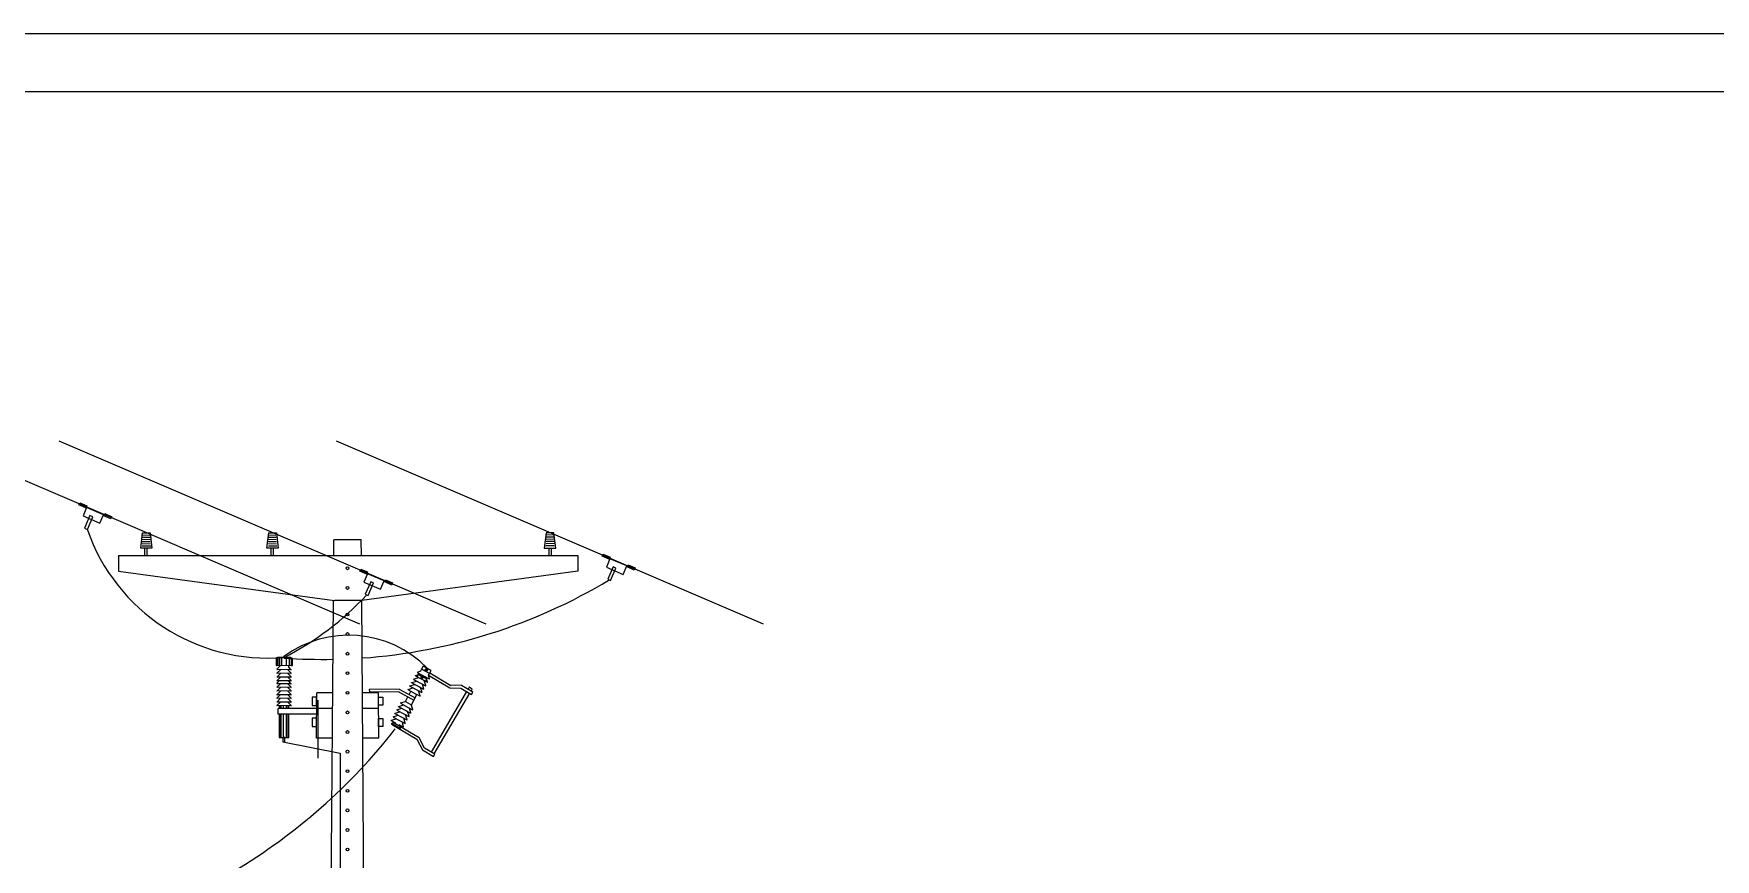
# Model space of a CAD drawing. Header units: inches. Extents: x 645122 to 645329, y 8794230 to 8794268.
# Drawn here: x 645304.44 to 645318.92, y 8794261.35 to 8794268.45 of the extents above; entities that cross this region are included whole.
import ezdxf

# ---------------------------------------------------------------- set-up
doc = ezdxf.new("R2010")
doc.units = ezdxf.units.IN
doc.header["$LTSCALE"] = 8
doc.header["$MEASUREMENT"] = 0
doc.linetypes.add('HIDDEN', pattern=[0.375, 0.25, -0.125])
for name, color, linetype in [('ESQ', 8, 'Continuous'), ('pena1', 8, 'Continuous'), ('pena9', 6, 'Continuous')]:
    doc.layers.add(name, color=color, linetype=linetype)

msp = doc.modelspace()

# ---------------------------------------------------------------- linework, layer by layer
for p, q in [((645307.252, 8794263.373), (645303.578, 8794264.947)), ((645308.338, 8794263.373), (645304.664, 8794264.947)), ((645310.725, 8794263.373), (645307.051, 8794264.947)), ((645305.176, 8794263.965), (645309.127, 8794263.965)), ((645305.176, 8794263.965), (645305.176, 8794263.83)), ((645309.127, 8794263.965), (645309.127, 8794263.83)), ((645305.176, 8794263.83), (645307.033, 8794263.577)), ((645309.127, 8794263.83), (645307.269, 8794263.577))]:
    msp.add_line(p, q)
at = {"color": 3}
for centre, radius, start, end in [((645306.462, 8794264.727), 1.646, 199.0523, 274.8056), ((645306.933, 8794267.853), 4.783, 274.0682, 301.0162), ((645305.405, 8794265.404), 2.608, 297.2854, 316.9651), ((645306.933, 8794267.853), 4.783, 266.0162, 271.049)]:
    msp.add_arc(centre, radius, start, end, dxfattribs=at)
at = {"layer": 'ESQ', "color": 7, "linetype": 'Continuous'}
for p, q in [((645305.378, 8794264.047), (645305.452, 8794264.046)), ((645305.379, 8794264.104), (645305.447, 8794264.102)), ((645305.379, 8794264.085), (645305.448, 8794264.083)), ((645305.379, 8794264.066), (645305.448, 8794264.065)), ((645305.38, 8794264.141), (645305.444, 8794264.14)), ((645305.38, 8794264.122), (645305.447, 8794264.121)), ((645305.403, 8794263.964), (645305.403, 8794264.027)), ((645305.421, 8794263.964), (645305.421, 8794264.027)), ((645306.465, 8794264.085), (645306.535, 8794264.083)), ((645306.465, 8794264.066), (645306.535, 8794264.065)), ((645306.465, 8794264.047), (645306.538, 8794264.046)), ((645306.466, 8794264.122), (645306.533, 8794264.121)), ((645306.466, 8794264.104), (645306.533, 8794264.102)), ((645306.467, 8794264.141), (645306.53, 8794264.14)), ((645306.489, 8794263.964), (645306.489, 8794264.027)), ((645306.508, 8794263.964), (645306.508, 8794264.027)), ((645307.027, 8794263.965), (645307.028, 8794264.1)), ((645307.264, 8794264.1), (645307.028, 8794264.1)), ((645307.265, 8794263.965), (645307.264, 8794264.1)), ((645308.925, 8794264.047), (645308.851, 8794264.046)), ((645308.924, 8794264.085), (645308.854, 8794264.083)), ((645308.924, 8794264.066), (645308.854, 8794264.065)), ((645308.923, 8794264.122), (645308.856, 8794264.121)), ((645308.924, 8794264.104), (645308.856, 8794264.102)), ((645308.923, 8794264.141), (645308.859, 8794264.14)), ((645308.881, 8794263.964), (645308.881, 8794264.027)), ((645308.9, 8794263.964), (645308.9, 8794264.027)), ((645306.967, 8794256.193), (645307.024, 8794263.578)), ((645307.269, 8794263.577), (645307.033, 8794263.577)), ((645307.307, 8794258.518), (645307.268, 8794263.577)), ((645306.669, 8794263.08), (645306.531, 8794263.082)), ((645306.531, 8794263.082), (645306.531, 8794263.02)), ((645306.666, 8794263.015), (645306.534, 8794263.016)), ((645306.543, 8794263.087), (645306.538, 8794263.082)), ((645306.538, 8794262.985), (645306.559, 8794263.006)), ((645306.658, 8794263.086), (645306.543, 8794263.087)), ((645306.56, 8794263.016), (645306.56, 8794263.007)), ((645306.56, 8794263.015), (645306.56, 8794263.014)), ((645306.639, 8794263.015), (645306.639, 8794263.004)), ((645306.659, 8794262.983), (645306.64, 8794263.003)), ((645306.663, 8794263.081), (645306.658, 8794263.086)), ((645306.669, 8794263.08), (645306.669, 8794263.018)), ((645307.797, 8794263.012), (645307.779, 8794262.979)), ((645307.866, 8794262.975), (645307.797, 8794263.012)), ((645306.538, 8794262.864), (645306.559, 8794262.885)), ((645306.658, 8794262.981), (645306.539, 8794262.982)), ((645306.539, 8794262.953), (645306.568, 8794262.981)), ((645306.539, 8794262.921), (645306.568, 8794262.949)), ((645306.539, 8794262.889), (645306.568, 8794262.917)), ((645306.658, 8794262.86), (645306.539, 8794262.861)), ((645306.539, 8794262.833), (645306.568, 8794262.861)), ((645306.66, 8794262.949), (645306.54, 8794262.95)), ((645306.66, 8794262.949), (645306.54, 8794262.95)), ((645306.659, 8794262.917), (645306.54, 8794262.918)), ((645306.659, 8794262.917), (645306.54, 8794262.918)), ((645306.659, 8794262.917), (645306.54, 8794262.918)), ((645306.659, 8794262.885), (645306.54, 8794262.886)), ((645306.659, 8794262.885), (645306.54, 8794262.886)), ((645306.659, 8794262.885), (645306.54, 8794262.886)), ((645306.659, 8794262.885), (645306.54, 8794262.886)), ((645306.661, 8794262.952), (645306.632, 8794262.981)), ((645306.66, 8794262.92), (645306.632, 8794262.949)), ((645306.66, 8794262.887), (645306.632, 8794262.917)), ((645306.661, 8794262.831), (645306.632, 8794262.86)), ((645306.659, 8794262.863), (645306.64, 8794262.883)), ((645306.66, 8794262.983), (645306.66, 8794262.983)), ((645306.66, 8794262.92), (645306.66, 8794262.92)), ((645306.66, 8794262.92), (645306.66, 8794262.92)), ((645306.66, 8794262.92), (645306.66, 8794262.92)), ((645306.66, 8794262.887), (645306.66, 8794262.887)), ((645306.66, 8794262.887), (645306.66, 8794262.887)), ((645306.66, 8794262.887), (645306.66, 8794262.887)), ((645306.66, 8794262.887), (645306.66, 8794262.887)), ((645306.66, 8794262.863), (645306.66, 8794262.863)), ((645306.661, 8794262.952), (645306.661, 8794262.952)), ((645306.661, 8794262.952), (645306.661, 8794262.952)), ((645307.683, 8794262.842), (645307.725, 8794262.855)), ((645307.698, 8794262.868), (645307.737, 8794262.848)), ((645307.698, 8794262.868), (645307.764, 8794262.833)), ((645307.699, 8794262.871), (645307.741, 8794262.884)), ((645307.699, 8794262.871), (645307.699, 8794262.871)), ((645307.699, 8794262.871), (645307.699, 8794262.871)), ((645307.699, 8794262.871), (645307.699, 8794262.871)), ((645307.699, 8794262.871), (645307.699, 8794262.871)), ((645307.714, 8794262.898), (645307.753, 8794262.878)), ((645307.714, 8794262.898), (645307.78, 8794262.863)), ((645307.715, 8794262.901), (645307.757, 8794262.913)), ((645307.715, 8794262.901), (645307.715, 8794262.901)), ((645307.715, 8794262.901), (645307.715, 8794262.901)), ((645307.715, 8794262.901), (645307.715, 8794262.901)), ((645307.73, 8794262.928), (645307.833, 8794262.873)), ((645307.73, 8794262.928), (645307.833, 8794262.873)), ((645307.731, 8794262.93), (645307.773, 8794262.943)), ((645307.731, 8794262.93), (645307.731, 8794262.93)), ((645307.731, 8794262.93), (645307.731, 8794262.93)), ((645307.754, 8794262.94), (645307.743, 8794262.919)), ((645307.746, 8794262.957), (645307.849, 8794262.902)), ((645307.747, 8794262.96), (645307.772, 8794262.968)), ((645307.747, 8794262.96), (645307.747, 8794262.96)), ((645307.754, 8794262.94), (645307.778, 8794262.928)), ((645307.758, 8794262.945), (645307.756, 8794262.94)), ((645307.78, 8794262.933), (645307.758, 8794262.945)), ((645307.768, 8794262.939), (645307.769, 8794262.941)), ((645307.769, 8794262.941), (645307.781, 8794262.934)), ((645307.779, 8794262.979), (645307.773, 8794262.969)), ((645307.78, 8794262.863), (645307.817, 8794262.843)), ((645307.78, 8794262.863), (645307.817, 8794262.843)), ((645307.851, 8794262.948), (645307.781, 8794262.986)), ((645307.781, 8794262.986), (645307.781, 8794262.986)), ((645307.803, 8794262.815), (645307.79, 8794262.857)), ((645307.805, 8794262.913), (645307.826, 8794262.902)), ((645307.819, 8794262.845), (645307.806, 8794262.887)), ((645307.807, 8794262.918), (645307.826, 8794262.908)), ((645307.808, 8794262.92), (645307.818, 8794262.915)), ((645307.826, 8794262.902), (645307.814, 8794262.88)), ((645307.818, 8794262.915), (645307.817, 8794262.913)), ((645307.835, 8794262.875), (645307.822, 8794262.916)), ((645307.826, 8794262.908), (645307.824, 8794262.903)), ((645307.826, 8794262.902), (645307.826, 8794262.902)), ((645307.842, 8794262.934), (645307.85, 8794262.948)), ((645307.851, 8794262.904), (645307.842, 8794262.934)), ((645307.842, 8794262.933), (645308.026, 8794262.826)), ((645307.851, 8794262.948), (645307.866, 8794262.975)), ((645307.854, 8794262.953), (645308.036, 8794262.846)), ((645306.539, 8794262.8), (645306.568, 8794262.829)), ((645306.539, 8794262.768), (645306.568, 8794262.797)), ((645306.539, 8794262.738), (645306.568, 8794262.767)), ((645306.539, 8794262.706), (645306.568, 8794262.735)), ((645306.66, 8794262.829), (645306.54, 8794262.83)), ((645306.66, 8794262.829), (645306.54, 8794262.83)), ((645306.659, 8794262.797), (645306.54, 8794262.798)), ((645306.659, 8794262.797), (645306.54, 8794262.798)), ((645306.659, 8794262.797), (645306.54, 8794262.798)), ((645306.659, 8794262.764), (645306.54, 8794262.766)), ((645306.659, 8794262.764), (645306.54, 8794262.766)), ((645306.659, 8794262.764), (645306.54, 8794262.766)), ((645306.659, 8794262.764), (645306.54, 8794262.766)), ((645306.659, 8794262.734), (645306.54, 8794262.735)), ((645306.659, 8794262.734), (645306.54, 8794262.735)), ((645306.659, 8794262.734), (645306.54, 8794262.735)), ((645306.66, 8794262.799), (645306.632, 8794262.829)), ((645306.66, 8794262.767), (645306.632, 8794262.796)), ((645306.66, 8794262.737), (645306.632, 8794262.766)), ((645306.66, 8794262.705), (645306.632, 8794262.734)), ((645306.66, 8794262.799), (645306.66, 8794262.799)), ((645306.66, 8794262.799), (645306.66, 8794262.799)), ((645306.66, 8794262.799), (645306.66, 8794262.799)), ((645306.66, 8794262.767), (645306.66, 8794262.767)), ((645306.66, 8794262.767), (645306.66, 8794262.767)), ((645306.66, 8794262.767), (645306.66, 8794262.767)), ((645306.66, 8794262.767), (645306.66, 8794262.767)), ((645306.66, 8794262.737), (645306.66, 8794262.737)), ((645306.66, 8794262.737), (645306.66, 8794262.737)), ((645306.66, 8794262.737), (645306.66, 8794262.737)), ((645306.661, 8794262.831), (645306.661, 8794262.831)), ((645306.661, 8794262.831), (645306.661, 8794262.831)), ((645306.879, 8794262.393), (645306.882, 8794262.781)), ((645307.017, 8794262.781), (645306.882, 8794262.781)), ((645307.411, 8794262.781), (645307.276, 8794262.781)), ((645307.414, 8794262.393), (645307.411, 8794262.781)), ((645307.603, 8794262.695), (645307.645, 8794262.707)), ((645307.645, 8794262.707), (645307.684, 8794262.686)), ((645307.666, 8794262.81), (645307.705, 8794262.789)), ((645307.666, 8794262.81), (645307.732, 8794262.774)), ((645307.667, 8794262.812), (645307.709, 8794262.825)), ((645307.667, 8794262.812), (645307.667, 8794262.812)), ((645307.667, 8794262.812), (645307.667, 8794262.812)), ((645307.667, 8794262.812), (645307.667, 8794262.812)), ((645307.667, 8794262.812), (645307.667, 8794262.812)), ((645307.682, 8794262.839), (645307.721, 8794262.819)), ((645307.682, 8794262.839), (645307.748, 8794262.804)), ((645307.683, 8794262.842), (645307.683, 8794262.842)), ((645307.683, 8794262.842), (645307.683, 8794262.842)), ((645307.683, 8794262.842), (645307.683, 8794262.842)), ((645307.711, 8794262.709), (645307.71, 8794262.71)), ((645307.732, 8794262.774), (645307.769, 8794262.755)), ((645307.732, 8794262.774), (645307.769, 8794262.755)), ((645307.748, 8794262.804), (645307.785, 8794262.784)), ((645307.748, 8794262.804), (645307.785, 8794262.784)), ((645307.771, 8794262.757), (645307.758, 8794262.798)), ((645307.764, 8794262.833), (645307.801, 8794262.814)), ((645307.764, 8794262.833), (645307.801, 8794262.814)), ((645307.787, 8794262.786), (645307.774, 8794262.828)), ((645306.539, 8794262.675), (645306.568, 8794262.703)), ((645306.659, 8794262.702), (645306.54, 8794262.703)), ((645306.659, 8794262.702), (645306.54, 8794262.703)), ((645306.659, 8794262.702), (645306.54, 8794262.703)), ((645306.659, 8794262.702), (645306.54, 8794262.703)), ((645306.659, 8794262.671), (645306.54, 8794262.672)), ((645306.659, 8794262.671), (645306.54, 8794262.672)), ((645306.659, 8794262.671), (645306.54, 8794262.672)), ((645306.659, 8794262.671), (645306.54, 8794262.672)), ((645306.66, 8794262.673), (645306.632, 8794262.703)), ((645306.66, 8794262.705), (645306.66, 8794262.705)), ((645306.66, 8794262.705), (645306.66, 8794262.705)), ((645306.66, 8794262.705), (645306.66, 8794262.705)), ((645306.66, 8794262.705), (645306.66, 8794262.705)), ((645306.66, 8794262.673), (645306.66, 8794262.673)), ((645306.66, 8794262.673), (645306.66, 8794262.673)), ((645306.66, 8794262.673), (645306.66, 8794262.673)), ((645306.66, 8794262.673), (645306.66, 8794262.673)), ((645307.016, 8794262.646), (645306.881, 8794262.646)), ((645307.412, 8794262.646), (645307.277, 8794262.646)), ((645307.539, 8794262.577), (645307.581, 8794262.589)), ((645307.539, 8794262.577), (645307.539, 8794262.577)), ((645307.539, 8794262.577), (645307.539, 8794262.577)), ((645307.539, 8794262.574), (645307.604, 8794262.539)), ((645307.554, 8794262.604), (645307.62, 8794262.569)), ((645307.555, 8794262.606), (645307.597, 8794262.619)), ((645307.555, 8794262.606), (645307.555, 8794262.606)), ((645307.555, 8794262.606), (645307.555, 8794262.606)), ((645307.555, 8794262.606), (645307.555, 8794262.606)), ((645307.555, 8794262.606), (645307.555, 8794262.606)), ((645307.57, 8794262.633), (645307.636, 8794262.598)), ((645307.571, 8794262.636), (645307.613, 8794262.649)), ((645307.571, 8794262.636), (645307.571, 8794262.636)), ((645307.571, 8794262.636), (645307.571, 8794262.636)), ((645307.571, 8794262.636), (645307.571, 8794262.636)), ((645307.586, 8794262.662), (645307.652, 8794262.627)), ((645307.587, 8794262.665), (645307.629, 8794262.678)), ((645307.587, 8794262.665), (645307.587, 8794262.665)), ((645307.587, 8794262.665), (645307.587, 8794262.665)), ((645307.602, 8794262.692), (645307.668, 8794262.657)), ((645307.603, 8794262.695), (645307.603, 8794262.695)), ((645307.603, 8794262.695), (645307.603, 8794262.695)), ((645307.603, 8794262.695), (645307.603, 8794262.695)), ((645307.603, 8794262.695), (645307.603, 8794262.695)), ((645307.62, 8794262.569), (645307.657, 8794262.549)), ((645307.643, 8794262.521), (645307.631, 8794262.563)), ((645307.636, 8794262.598), (645307.673, 8794262.578)), ((645307.659, 8794262.551), (645307.646, 8794262.593)), ((645307.652, 8794262.627), (645307.689, 8794262.607)), ((645307.675, 8794262.58), (645307.662, 8794262.622)), ((645307.668, 8794262.657), (645307.705, 8794262.637)), ((645307.691, 8794262.609), (645307.679, 8794262.651)), ((645307.684, 8794262.686), (645307.695, 8794262.68)), ((645307.707, 8794262.639), (645307.694, 8794262.681)), ((645307.522, 8794262.544), (645307.56, 8794262.524)), ((645307.523, 8794262.547), (645307.564, 8794262.559)), ((645307.523, 8794262.547), (645307.523, 8794262.547)), ((645307.524, 8794262.512), (645307.742, 8794262.383)), ((645307.525, 8794262.519), (645307.545, 8794262.525)), ((645307.529, 8794262.515), (645307.525, 8794262.517)), ((645307.529, 8794262.515), (645307.526, 8794262.511)), ((645307.526, 8794262.511), (645307.595, 8794262.474)), ((645307.563, 8794262.496), (645307.529, 8794262.515)), ((645307.761, 8794262.396), (645307.534, 8794262.529)), ((645307.548, 8794262.528), (645307.549, 8794262.53)), ((645307.597, 8794262.478), (645307.563, 8794262.496)), ((645307.588, 8794262.509), (645307.625, 8794262.489)), ((645307.595, 8794262.474), (645307.597, 8794262.478)), ((645307.595, 8794262.474), (645307.595, 8794262.474)), ((645307.602, 8794262.478), (645307.596, 8794262.498)), ((645307.597, 8794262.501), (645307.598, 8794262.504)), ((645307.597, 8794262.478), (645307.6, 8794262.476)), ((645307.604, 8794262.539), (645307.641, 8794262.519)), ((645307.627, 8794262.491), (645307.615, 8794262.532)), ((645306.589, 8794262.362), (645307.083, 8794262.264)), ((645307.014, 8794262.393), (645306.879, 8794262.393)), ((645307.414, 8794262.393), (645307.279, 8794262.393)), ((645307.742, 8794262.383), (645307.79, 8794262.291)), ((645307.807, 8794262.307), (645307.761, 8794262.396)), ((645307.79, 8794262.291), (645307.885, 8794262.235)), ((645307.897, 8794262.255), (645307.807, 8794262.307)), ((645307.885, 8794262.235), (645307.897, 8794262.255))]:
    msp.add_line(p, q, dxfattribs=at)
at = {"layer": 'ESQ', "color": 7}
for p, q in [((645306.538, 8794263.082), (645306.538, 8794263.016)), ((645306.547, 8794263.082), (645306.547, 8794263.016)), ((645306.561, 8794263.081), (645306.561, 8794263.016)), ((645306.578, 8794263.081), (645306.578, 8794263.016)), ((645306.619, 8794263.081), (645306.619, 8794263.016)), ((645306.643, 8794263.081), (645306.643, 8794263.015)), ((645306.66, 8794263.081), (645306.66, 8794263.015)), ((645307.583, 8794262.793), (645307.716, 8794262.72)), ((645307.591, 8794262.814), (645307.727, 8794262.739)), ((645307.645, 8794262.707), (645307.666, 8794262.747)), ((645307.676, 8794262.767), (645307.691, 8794262.796)), ((645307.695, 8794262.68), (645307.743, 8794262.769)), ((645306.88, 8794262.646), (645306.55, 8794262.646)), ((645306.55, 8794262.598), (645306.55, 8794262.646)), ((645306.879, 8794262.598), (645306.55, 8794262.598)), ((645306.558, 8794262.672), (645306.558, 8794262.646)), ((645306.558, 8794262.598), (645306.558, 8794262.398)), ((645306.564, 8794262.646), (645306.564, 8794262.671)), ((645306.564, 8794262.398), (645306.564, 8794262.598)), ((645306.575, 8794262.646), (645306.575, 8794262.671)), ((645306.575, 8794262.398), (645306.575, 8794262.598)), ((645306.595, 8794262.646), (645306.595, 8794262.671)), ((645306.595, 8794262.398), (645306.595, 8794262.598)), ((645306.62, 8794262.646), (645306.62, 8794262.671)), ((645306.62, 8794262.398), (645306.62, 8794262.598)), ((645306.634, 8794262.646), (645306.634, 8794262.671)), ((645306.634, 8794262.398), (645306.634, 8794262.598)), ((645306.64, 8794262.646), (645306.64, 8794262.671)), ((645306.64, 8794262.398), (645306.64, 8794262.598)), ((645306.558, 8794262.398), (645306.64, 8794262.398))]:
    msp.add_line(p, q, dxfattribs=at)
at = {"layer": 'ESQ', "color": 7, "linetype": 'HIDDEN'}
msp.add_line((645307.083, 8794262.264), (645307.083, 8794250.739), dxfattribs=at)
at = {"layer": 'ESQ', "color": 7, "linetype": 'Continuous'}
for points in [[(645304.834, 8794264.399), (645304.842, 8794264.418), (645304.902, 8794264.392), (645304.894, 8794264.374)], [(645304.901, 8794264.377), (645304.87, 8794264.305), (645305.015, 8794264.243), (645305.046, 8794264.315)], [(645304.929, 8794264.308), (645304.883, 8794264.2), (645304.907, 8794264.189), (645304.953, 8794264.298)], [(645305.049, 8794264.306), (645305.057, 8794264.324), (645305.117, 8794264.298), (645305.109, 8794264.28)], [(645305.366, 8794264.027), (645305.382, 8794264.16), (645305.447, 8794264.16), (645305.463, 8794264.027)], [(645306.452, 8794264.027), (645306.469, 8794264.16), (645306.534, 8794264.16), (645306.55, 8794264.027)], [(645308.937, 8794264.027), (645308.92, 8794264.16), (645308.856, 8794264.16), (645308.839, 8794264.027)], [(645309.337, 8794263.958), (645309.345, 8794263.976), (645309.405, 8794263.951), (645309.397, 8794263.933)], [(645309.404, 8794263.936), (645309.373, 8794263.863), (645309.517, 8794263.801), (645309.548, 8794263.874)], [(645309.431, 8794263.867), (645309.385, 8794263.759), (645309.409, 8794263.748), (645309.456, 8794263.856)], [(645309.552, 8794263.865), (645309.56, 8794263.883), (645309.62, 8794263.857), (645309.612, 8794263.839)], [(645307.251, 8794263.829), (645307.259, 8794263.847), (645307.319, 8794263.822), (645307.311, 8794263.804)], [(645307.318, 8794263.807), (645307.287, 8794263.734), (645307.431, 8794263.673), (645307.462, 8794263.745)], [(645307.345, 8794263.738), (645307.299, 8794263.63), (645307.323, 8794263.619), (645307.37, 8794263.728)], [(645307.466, 8794263.736), (645307.474, 8794263.754), (645307.534, 8794263.728), (645307.526, 8794263.71)], [(645306.88, 8794262.674), (645306.88, 8794262.744), (645306.843, 8794262.744), (645306.843, 8794262.674)], [(645307.413, 8794262.675), (645307.413, 8794262.746), (645307.45, 8794262.746), (645307.45, 8794262.675)], [(645306.879, 8794262.493), (645306.879, 8794262.564), (645306.843, 8794262.564), (645306.843, 8794262.493)], [(645307.413, 8794262.492), (645307.413, 8794262.562), (645307.45, 8794262.562), (645307.45, 8794262.492)]]:
    msp.add_lwpolyline(points, close=True, dxfattribs=at)
for points in [[(645307.589, 8794262.813), (645307.333, 8794262.81), (645307.334, 8794262.79), (645307.584, 8794262.793)], [(645308.171, 8794262.793), (645307.866, 8794262.273)], [(645307.891, 8794262.258), (645308.197, 8794262.778)], [(645308.026, 8794262.826), (645308.121, 8794262.822)], [(645308.128, 8794262.845), (645308.028, 8794262.848)], [(645308.121, 8794262.822), (645308.213, 8794262.769)], [(645308.213, 8794262.769), (645308.224, 8794262.788), (645308.128, 8794262.845)], [(645308.209, 8794262.797), (645308.219, 8794262.814), (645308.193, 8794262.83), (645308.183, 8794262.813)]]:
    msp.add_lwpolyline(points, dxfattribs=at)
at = {"layer": 'ESQ', "color": 7}
msp.add_lwpolyline([(645306.589, 8794262.398), (645306.589, 8794262.362), (645306.607, 8794262.362), (645306.607, 8794262.398)], close=True, dxfattribs=at)
at = {"layer": 'ESQ', "color": 7, "linetype": 'Continuous'}
for centre in [(645307.146, 8794263.854), (645307.146, 8794263.685), (645307.146, 8794263.456), (645307.146, 8794263.288), (645307.146, 8794263.119), (645307.146, 8794262.951), (645307.146, 8794262.782), (645307.146, 8794262.614), (645307.146, 8794262.445), (645307.146, 8794262.276), (645307.146, 8794262.108), (645307.146, 8794261.939), (645307.146, 8794261.771), (645307.146, 8794261.602), (645307.146, 8794261.434)]:
    msp.add_circle(centre, 0.0124, dxfattribs=at)
at = {"layer": 'ESQ', "color": 3, "linetype": 'Continuous'}
msp.add_arc((645307.157, 8794262.332), 0.946, 44.5087, 126.4841, dxfattribs=at)
at = {"layer": 'ESQ', "color": 7, "linetype": 'Continuous'}
for centre, radius, start, end in [((645306.534, 8794263.02), 0.00317, 179.5015, 269.5), ((645306.558, 8794263.007), 0.00238, 314.5, 359.5), ((645306.642, 8794263.004), 0.00238, 179.5, 224.2507), ((645306.666, 8794263.018), 0.00317, 269.5, 359.3877), ((645306.54, 8794262.888), 0.00159, 134.5426, 269.406), ((645306.54, 8794262.888), 0.00159, 134.5426, 269.406), ((645306.54, 8794262.888), 0.00159, 134.5426, 269.406), ((645306.54, 8794262.888), 0.00159, 134.5426, 269.406), ((645306.54, 8794262.983), 0.00159, 134.5426, 269.406), ((645306.54, 8794262.952), 0.00159, 134.5426, 269.406), ((645306.54, 8794262.952), 0.00159, 134.5426, 269.406), ((645306.54, 8794262.92), 0.00159, 134.5426, 269.406), ((645306.54, 8794262.92), 0.00159, 134.5426, 269.406), ((645306.54, 8794262.92), 0.00159, 134.5426, 269.406), ((645306.54, 8794262.863), 0.00159, 134.5426, 269.406), ((645306.659, 8794262.982), 0.00159, 269.3765, 44.5843), ((645306.659, 8794262.951), 0.00159, 269.3765, 44.5843), ((645306.659, 8794262.951), 0.00159, 269.3765, 44.5843), ((645306.659, 8794262.918), 0.00159, 269.3765, 44.5843), ((645306.659, 8794262.918), 0.00159, 269.3765, 44.5843), ((645306.659, 8794262.918), 0.00159, 269.3765, 44.5843), ((645306.659, 8794262.886), 0.00159, 269.3765, 44.5843), ((645306.659, 8794262.886), 0.00159, 269.3765, 44.5843), ((645306.659, 8794262.886), 0.00159, 269.3765, 44.5843), ((645306.659, 8794262.886), 0.00159, 269.3765, 44.5843), ((645306.659, 8794262.862), 0.00159, 269.3765, 44.5843), ((645307.699, 8794262.87), 0.00155, 106.6434, 241.8512), ((645307.699, 8794262.87), 0.00155, 106.6434, 241.8512), ((645307.699, 8794262.87), 0.00155, 106.6434, 241.8512), ((645307.699, 8794262.87), 0.00155, 106.6434, 241.8512), ((645307.715, 8794262.899), 0.00155, 106.6434, 241.8512), ((645307.715, 8794262.899), 0.00155, 106.6434, 241.8512), ((645307.715, 8794262.899), 0.00155, 106.6434, 241.8512), ((645307.731, 8794262.929), 0.00155, 106.6434, 241.8512), ((645307.731, 8794262.929), 0.00155, 106.6434, 241.8512), ((645307.747, 8794262.959), 0.00155, 106.6434, 241.8512), ((645307.771, 8794262.97), 0.00309, 286.7277, 331.6439), ((645307.833, 8794262.874), 0.00155, 241.8218, 16.6851), ((645307.833, 8794262.874), 0.00155, 241.8218, 16.6851), ((645307.845, 8794262.933), 0.00309, 151.883, 196.8553), ((645307.849, 8794262.904), 0.00155, 241.8218, 16.6851), ((645306.54, 8794262.767), 0.00159, 134.5426, 269.406), ((645306.54, 8794262.767), 0.00159, 134.5426, 269.406), ((645306.54, 8794262.767), 0.00159, 134.5426, 269.406), ((645306.54, 8794262.767), 0.00159, 134.5426, 269.406), ((645306.54, 8794262.705), 0.00159, 134.5426, 269.406), ((645306.54, 8794262.705), 0.00159, 134.5426, 269.406), ((645306.54, 8794262.705), 0.00159, 134.5426, 269.406), ((645306.54, 8794262.705), 0.00159, 134.5426, 269.406), ((645306.54, 8794262.831), 0.00159, 134.5426, 269.406), ((645306.54, 8794262.831), 0.00159, 134.5426, 269.406), ((645306.54, 8794262.799), 0.00159, 134.5426, 269.406), ((645306.54, 8794262.799), 0.00159, 134.5426, 269.406), ((645306.54, 8794262.799), 0.00159, 134.5426, 269.406), ((645306.54, 8794262.737), 0.00159, 134.5426, 269.406), ((645306.54, 8794262.737), 0.00159, 134.5426, 269.406), ((645306.54, 8794262.737), 0.00159, 134.5426, 269.406), ((645306.659, 8794262.83), 0.00159, 269.3765, 44.5843), ((645306.659, 8794262.83), 0.00159, 269.3765, 44.5843), ((645306.659, 8794262.798), 0.00159, 269.3765, 44.5843), ((645306.659, 8794262.798), 0.00159, 269.3765, 44.5843), ((645306.659, 8794262.798), 0.00159, 269.3765, 44.5843), ((645306.659, 8794262.766), 0.00159, 269.3765, 44.5843), ((645306.659, 8794262.766), 0.00159, 269.3765, 44.5843), ((645306.659, 8794262.766), 0.00159, 269.3765, 44.5843), ((645306.659, 8794262.766), 0.00159, 269.3765, 44.5843), ((645306.659, 8794262.736), 0.00159, 269.3765, 44.5843), ((645306.659, 8794262.736), 0.00159, 269.3765, 44.5843), ((645306.659, 8794262.736), 0.00159, 269.3765, 44.5843), ((645307.667, 8794262.811), 0.00155, 106.6434, 241.8512), ((645307.667, 8794262.811), 0.00155, 106.6434, 241.8512), ((645307.667, 8794262.811), 0.00155, 106.6434, 241.8512), ((645307.667, 8794262.811), 0.00155, 106.6434, 241.8512), ((645307.683, 8794262.84), 0.00155, 106.6434, 241.8512), ((645307.683, 8794262.84), 0.00155, 106.6434, 241.8512), ((645307.683, 8794262.84), 0.00155, 106.6434, 241.8512), ((645307.77, 8794262.756), 0.00155, 241.8218, 16.6851), ((645307.77, 8794262.756), 0.00155, 241.8218, 16.6851), ((645307.77, 8794262.756), 0.00155, 241.8218, 16.6851), ((645307.77, 8794262.756), 0.00155, 241.8218, 16.6851), ((645307.785, 8794262.786), 0.00155, 241.8218, 16.6851), ((645307.785, 8794262.786), 0.00155, 241.8218, 16.6851), ((645307.785, 8794262.786), 0.00155, 241.8218, 16.6851), ((645307.802, 8794262.815), 0.00155, 241.8218, 16.6851), ((645307.802, 8794262.815), 0.00155, 241.8218, 16.6851), ((645307.802, 8794262.815), 0.00155, 241.8218, 16.6851), ((645307.802, 8794262.815), 0.00155, 241.8218, 16.6851), ((645307.817, 8794262.844), 0.00155, 241.8218, 16.6851), ((645307.817, 8794262.844), 0.00155, 241.8218, 16.6851), ((645307.817, 8794262.844), 0.00155, 241.8218, 16.6851), ((645306.54, 8794262.674), 0.00159, 134.5426, 269.406), ((645306.54, 8794262.674), 0.00159, 134.5426, 269.406), ((645306.54, 8794262.674), 0.00159, 134.5426, 269.406), ((645306.54, 8794262.674), 0.00159, 134.5426, 269.406), ((645306.659, 8794262.704), 0.00159, 269.3765, 44.5843), ((645306.659, 8794262.704), 0.00159, 269.3765, 44.5843), ((645306.659, 8794262.704), 0.00159, 269.3765, 44.5843), ((645306.659, 8794262.704), 0.00159, 269.3765, 44.5843), ((645306.659, 8794262.672), 0.00159, 269.3765, 44.5843), ((645306.659, 8794262.672), 0.00159, 269.3765, 44.5843), ((645306.659, 8794262.672), 0.00159, 269.3765, 44.5843), ((645306.659, 8794262.672), 0.00159, 269.3765, 44.5843), ((645307.539, 8794262.575), 0.00155, 106.6434, 241.8512), ((645307.555, 8794262.605), 0.00155, 106.6434, 241.8512), ((645307.555, 8794262.605), 0.00155, 106.6434, 241.8512), ((645307.555, 8794262.605), 0.00155, 106.6434, 241.8512), ((645307.555, 8794262.605), 0.00155, 106.6434, 241.8512), ((645307.571, 8794262.635), 0.00155, 106.6434, 241.8512), ((645307.571, 8794262.635), 0.00155, 106.6434, 241.8512), ((645307.571, 8794262.635), 0.00155, 106.6434, 241.8512), ((645307.587, 8794262.663), 0.00155, 106.6434, 241.8512), ((645307.603, 8794262.693), 0.00155, 106.6434, 241.8512), ((645307.603, 8794262.693), 0.00155, 106.6434, 241.8512), ((645307.603, 8794262.693), 0.00155, 106.6434, 241.8512), ((645307.603, 8794262.693), 0.00155, 106.6434, 241.8512), ((645307.674, 8794262.58), 0.00155, 241.8218, 16.6851), ((645307.674, 8794262.58), 0.00155, 241.8218, 16.6851), ((645307.674, 8794262.58), 0.00155, 241.8218, 16.6851), ((645307.69, 8794262.609), 0.00155, 241.8218, 16.6851), ((645307.705, 8794262.638), 0.00155, 241.8218, 16.6851), ((645307.705, 8794262.638), 0.00155, 241.8218, 16.6851), ((645307.705, 8794262.638), 0.00155, 241.8218, 16.6851), ((645307.705, 8794262.638), 0.00155, 241.8218, 16.6851), ((645303.592, 8794265.573), 5.034, 300.7701, 321.9701), ((645307.523, 8794262.545), 0.00155, 106.6434, 241.8512), ((645307.526, 8794262.518), 0.00155, 106.8243, 241.7277), ((645307.544, 8794262.53), 0.00464, 286.8464, 331.7277), ((645307.601, 8794262.499), 0.00464, 151.7277, 196.6789), ((645307.601, 8794262.478), 0.00155, 241.7277, 16.6429), ((645307.625, 8794262.491), 0.00155, 241.8218, 16.6851), ((645307.642, 8794262.521), 0.00155, 241.8218, 16.6851), ((645307.658, 8794262.55), 0.00155, 241.8218, 16.6851), ((645307.658, 8794262.55), 0.00155, 241.8218, 16.6851), ((645307.658, 8794262.55), 0.00155, 241.8218, 16.6851), ((645307.658, 8794262.55), 0.00155, 241.8218, 16.6851)]:
    msp.add_arc(centre, radius, start, end, dxfattribs=at)
at = {"layer": 'pena1'}
for p, q in [((645329.225, 8794268.454), (645286.012, 8794268.454)), ((645306.892, 8794262.219), (645306.892, 8794262.719))]:
    msp.add_line(p, q, dxfattribs=at)
at = {"layer": 'pena9'}
msp.add_line((645328.725, 8794267.954), (645287.262, 8794267.954), dxfattribs=at)

# ---------------------------------------------------------------- meshes
at = {"layer": 'ESQ', "color": 7, "linetype": 'Continuous'}
mesh = msp.add_polyface(dxfattribs=at)
corners = [(645307.79, 8794262.908), (645307.779, 8794262.914), (645307.79, 8794262.908), (645307.779, 8794262.914), (645307.801, 8794262.914), (645307.78, 8794262.925), (645307.801, 8794262.915), (645307.78, 8794262.927), (645307.801, 8794262.926), (645307.79, 8794262.932), (645307.791, 8794262.933)]
mesh.append_faces([[corners[k] for k in face] for face in [(0, 0, 1, 2), (2, 3, 5, 4), (4, 5, 7, 6), (6, 7, 9, 8), (8, 9, 10, 10)]], dxfattribs={"vtx0": -1, "vtx2": -1, "color": 7})
mesh = msp.add_polyface(dxfattribs=at)
corners = [(645307.817, 8794262.971), (645307.827, 8794262.969), (645307.815, 8794262.976), (645307.827, 8794262.969), (645307.813, 8794262.982), (645307.831, 8794262.972), (645307.818, 8794262.987), (645307.835, 8794262.977), (645307.821, 8794262.99), (645307.833, 8794262.983), (645307.832, 8794262.988)]
mesh.append_faces([[corners[k] for k in face] for face in [(0, 0, 2, 1), (3, 2, 4, 5), (5, 4, 6, 7), (7, 6, 8, 9), (9, 8, 10, 10)]], dxfattribs={"vtx0": -1, "vtx2": -1, "color": 7})

doc.saveas('drawing.dxf')
